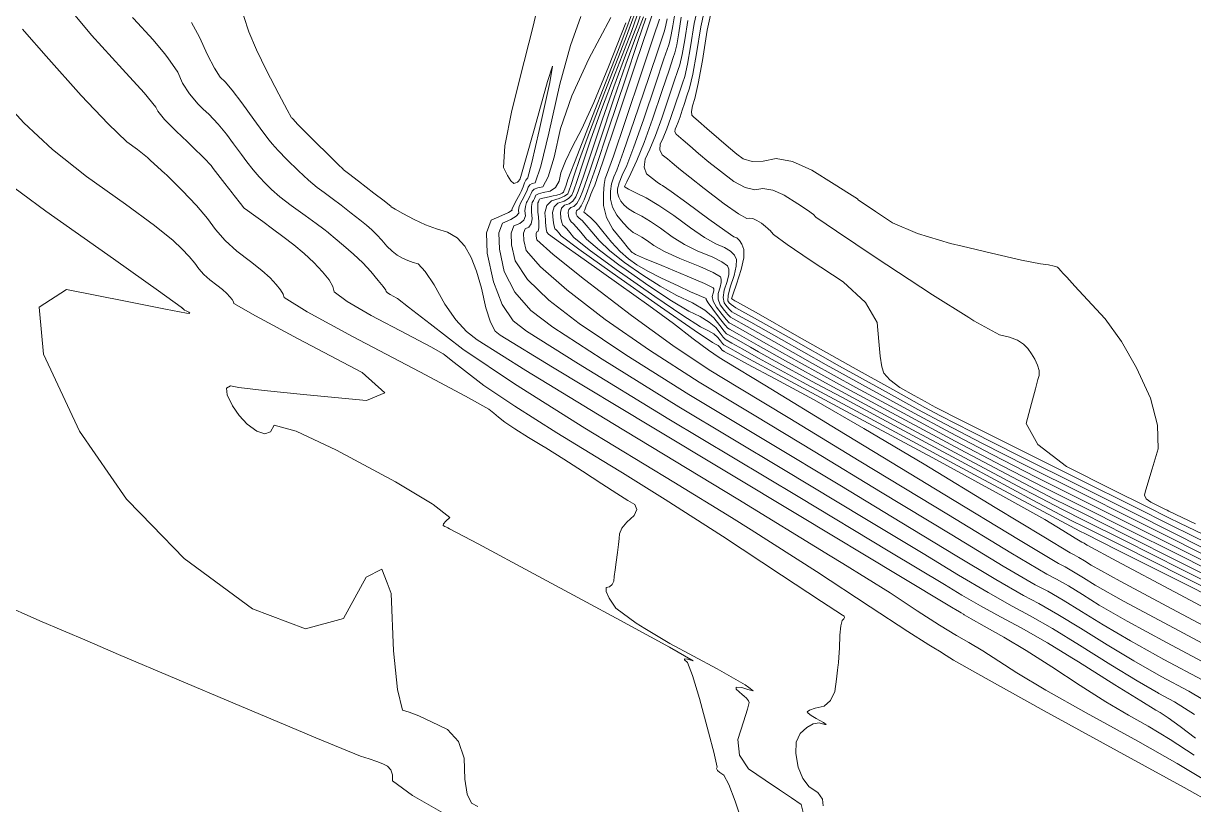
# Model space of a CAD drawing. Header units: inches. Extents: x 1337389 to 1347141, y 407035 to 414577.
# Drawn here: x 1343544 to 1344108, y 409319 to 409695 of the extents above; entities that cross this region are included whole.
import ezdxf

# ---------------------------------------------------------------- set-up
doc = ezdxf.new("R2010")
doc.units = ezdxf.units.IN
doc.header["$MEASUREMENT"] = 0
doc.layers.add('Topo', color=7, linetype='Continuous', lineweight=15, true_color=0x459900)

msp = doc.modelspace()

# ---------------------------------------------------------------- linework, layer by layer
at = {"layer": 'Topo'}
for p, q in [((1343903.7499, 409595.8471, 860), (1343903.107, 409596.4361, 860)), ((1343606.3219, 409453.478, 745), (1343600.7611, 409459.201, 745))]:
    msp.add_line(p, q, dxfattribs=at)
for points, elevation in [([(1343673.601, 409649.8339), (1343671.4781, 409653.6931), (1343667.4381, 409661.2829), (1343661.4809, 409672.6031), (1343656.6851, 409682.605), (1343653.0519, 409691.289), (1343650.581, 409698.6549), (1343649.563, 409705.23), (1343649.9971, 409711.014), (1343651.885, 409716.0061), (1343651.9098, 409716.4541)], 775), ([(1343843.8699, 409710.0689), (1343837.4131, 409691.405), (1343829.5229, 409671.196), (1343822.991, 409653.8921), (1343817.8171, 409639.4938), (1343814.0019, 409628.0019), (1343811.1949, 409619.6719), (1343809.394, 409614.5059), (1343808.6, 409612.503), (1343807.0909, 409610.8799), (1343804.8671, 409609.636), (1343801.929, 409608.7722), (1343800.084, 409606.9539), (1343799.3311, 409604.182), (1343799.671, 409600.4579), (1343799.99, 409598.224)], 810), ([(1343809.4029, 409592.3849), (1343807.6989, 409594.523), (1343806.2121, 409596.2761), (1343805.0969, 409597.453), (1343804.353, 409598.0531), (1343803.7719, 409599.386), (1343803.3541, 409601.4508), (1343803.0988, 409604.249), (1343803.6639, 409606.33), (1343805.0502, 409607.696), (1343807.257, 409608.345), (1343809.0959, 409609.704), (1343810.566, 409611.7731), (1343811.6669, 409614.552), (1343814.166, 409621.7199), (1343818.0622, 409633.277), (1343823.3548, 409649.2221), (1343828.8211, 409664.8149), (1343834.4598, 409680.055), (1343840.2728, 409694.9421), (1343845.6671, 409711.459)], 815), ([(1343783.68, 409613.3979), (1343784.161, 409614.3441), (1343785.1451, 409616.539), (1343785.836, 409618.4229), (1343786.431, 409619.704), (1343786.931, 409620.3822), (1343787.3359, 409620.458), (1343789.314, 409628.2311), (1343792.8682, 409643.7001), (1343797.9951, 409666.8661), (1343799.3239, 409674.753), (1343796.8532, 409667.36), (1343790.5841, 409644.6859), (1343786.3429, 409629.402), (1343784.129, 409621.507), (1343783.9429, 409621.0001), (1343783.6889, 409620.455), (1343783.3659, 409619.8701), (1343782.9761, 409619.2449), (1343782.387, 409618.7629), (1343781.5992, 409618.4209), (1343780.6138, 409618.2221), (1343779.2891, 409619.4001), (1343777.6261, 409621.956), (1343775.6229, 409625.89), (1343776.307, 409636.356), (1343779.6769, 409653.3531), (1343785.7339, 409676.8832), (1343790.1491, 409694.6889), (1343792.9222, 409706.7729)], 780), ([(1343792.352, 409603.5939), (1343792.3108, 409604.1058), (1343792.171, 409607.1511), (1343792.238, 409608.92), (1343792.512, 409609.413), (1343792.7349, 409609.851), (1343792.907, 409610.2351), (1343793.028, 409610.565), (1343793.8572, 409610.925), (1343795.3921, 409611.315), (1343797.6351, 409611.736), (1343799.6429, 409612.167), (1343801.415, 409612.6089), (1343802.952, 409613.061), (1343804.0361, 409613.5131), (1343804.6679, 409613.9639), (1343804.8461, 409614.4149), (1343805.2521, 409615.577), (1343805.8839, 409617.4519), (1343806.742, 409620.038), (1343811.33, 409632.046), (1343819.6469, 409653.4771), (1343831.694, 409684.3298), (1343840.276, 409707.2901)], 800), ([(1343842.0731, 409708.679), (1343834.5541, 409687.8671), (1343824.5849, 409662.336), (1343817.1599, 409642.969), (1343812.28, 409629.766), (1343809.9431, 409622.727), (1343808.223, 409617.6249), (1343807.1198, 409614.46), (1343806.634, 409613.2341), (1343805.0859, 409612.056), (1343802.4781, 409610.927), (1343798.808, 409609.848), (1343796.5031, 409607.5771), (1343795.563, 409604.1161), (1343795.868, 409600.7799)], 805), ([(1343903.107, 409596.4361), (1343902.002, 409597.4508), (1343899.9229, 409599.0419), (1343897.7359, 409600.414), (1343895.849, 409601.2431), (1343894.263, 409601.5289), (1343892.978, 409601.272), (1343888.9119, 409603.552), (1343882.067, 409608.3659), (1343872.441, 409615.716), (1343865.4019, 409621.1591), (1343860.9491, 409624.6949), (1343859.0841, 409626.3241), (1343857.0051, 409628.0869), (1343854.7131, 409629.9828), (1343852.2078, 409632.013), (1343851.027, 409634.3981), (1343851.1721, 409637.138), (1343852.641, 409640.2319), (1343854.365, 409644.5119), (1343856.346, 409649.9759), (1343858.5819, 409656.625), (1343860.4339, 409662.139), (1343861.9021, 409666.5161), (1343862.986, 409669.758), (1343864.298, 409675.6221), (1343865.8361, 409684.1069), (1343867.603, 409695.2129), (1343870.4041, 409707.9452)], 860), ([(1343910.311, 409612.8219), (1343905.388, 409614.9853), (1343900.674, 409615.8361), (1343896.854, 409615.074), (1343892.182, 409616.1891), (1343886.658, 409619.18), (1343880.2839, 409624.047), (1343874.6172, 409628.529), (1343869.6579, 409632.6261), (1343865.4071, 409636.3381), (1343862.1828, 409639.129), (1343859.9849, 409641.0001), (1343858.813, 409641.949), (1343858.2609, 409643.065), (1343858.328, 409644.3471), (1343859.0149, 409645.794), (1343859.8221, 409647.7962), (1343860.749, 409650.3519), (1343861.7951, 409653.4629), (1343862.9121, 409656.791), (1343864.1, 409660.338), (1343865.358, 409664.1031), (1343866.881, 409670.912), (1343868.6679, 409680.7641), (1343870.719, 409693.6612), (1343873.972, 409708.4462)], 865), ([(1343948.202, 409609.207), (1343946.5338, 409610.3579), (1343946.2112, 409610.7098), (1343942.39, 409613.206), (1343935.071, 409617.8459), (1343924.2559, 409624.6281), (1343914.9271, 409628.728), (1343907.0851, 409630.1438), (1343900.7291, 409628.8759), (1343895.4507, 409628.8261), (1343891.25, 409629.9931), (1343888.127, 409632.3781), (1343884.1651, 409635.6091), (1343879.3659, 409639.686), (1343873.7279, 409644.608), (1343869.6881, 409648.157), (1343867.245, 409650.3321), (1343866.399, 409651.133), (1343866.2359, 409652.8679), (1343866.7572, 409655.535), (1343867.96, 409659.1349), (1343869.5412, 409666.4301), (1343871.5, 409677.4222), (1343873.8361, 409692.1089), (1343877.54, 409708.9472)], 870), ([(1343565.8391, 409703.334), (1343566.0721, 409702.989), (1343577.141, 409689.5981), (1343592.1952, 409673.3219), (1343602.5379, 409661.789), (1343608.1689, 409654.9989), (1343609.091, 409652.952), (1343612.343, 409649.0799), (1343617.927, 409643.3819), (1343623.3731, 409638.2053)], 760), ([(1343597.0261, 409698.1009), (1343597.416, 409697.6009), (1343606.8712, 409687.378), (1343612.3509, 409680.7521)], 765), ([(1343785.4038, 409611.45), (1343786.305, 409613.221), (1343787.0851, 409614.9632), (1343787.634, 409616.4579), (1343788.4638, 409617.542), (1343789.5739, 409618.214), (1343790.965, 409618.4749), (1343793.636, 409626.522), (1343797.5839, 409642.3541), (1343802.812, 409665.971), (1343807.9129, 409684.741), (1343812.8902, 409698.6632)], 785), ([(1343827.3421, 409698.108), (1343816.7581, 409678.306), (1343808.679, 409660.486), (1343803.1069, 409644.6493), (1343800.0399, 409630.7939), (1343797.2029, 409621.408), (1343794.5951, 409616.493), (1343792.2171, 409616.0459), (1343790.496, 409615.3801), (1343789.4321, 409614.4942), (1343789.026, 409613.387), (1343788.4481, 409612.0979), (1343787.699, 409610.625), (1343787.095, 409609.5379)], 790), ([(1343843.1329, 409698.4801), (1343839.398, 409688.9141), (1343834.6509, 409675.738), (1343828.8919, 409658.9501), (1343822.121, 409638.5519), (1343817.1369, 409623.7669), (1343813.9409, 409614.5979), (1343812.532, 409611.0429), (1343811.0998, 409608.5281), (1343809.6473, 409607.054), (1343808.171, 409606.6202), (1343807.244, 409605.707), (1343806.866, 409604.3151), (1343807.0369, 409602.4449), (1343807.5021, 409600.914), (1343808.2619, 409599.7229), (1343809.3161, 409598.873), (1343810.8969, 409597.2049), (1343813.004, 409594.7189), (1343815.638, 409591.417), (1343821.959, 409586.006), (1343831.966, 409578.488), (1343833.153, 409577.6539)], 820), ([(1343848.7181, 409703.586), (1343845.569, 409694.222), (1343839.306, 409675.5989), (1343829.9291, 409647.7181), (1343823.6742, 409629.124), (1343820.5418, 409619.8171), (1343820.533, 409619.7969)], 830), ([(1344123.038, 409431.2427), (1344099.825, 409442.912), (1344076.959, 409454.386), (1344054.4389, 409465.6649), (1344032.267, 409476.7468), (1344011.106, 409487.566), (1343990.958, 409498.1229), (1343971.8221, 409508.417), (1343951.881, 409519.3262), (1343931.136, 409530.85), (1343909.587, 409542.9879), (1343894.8459, 409551.2921), (1343886.913, 409555.7601), (1343885.7879, 409556.3939), (1343884.5859, 409557.4188), (1343883.3101, 409558.835), (1343881.9572, 409560.6409), (1343881.5362, 409563.2749), (1343882.045, 409566.736), (1343883.484, 409571.0251), (1343884.2292, 409574.4051), (1343884.2769, 409576.874), (1343883.6301, 409578.433), (1343880.9271, 409580.4042), (1343876.1679, 409582.7859), (1343869.3529, 409585.5799), (1343862.949, 409588.8141), (1343856.9549, 409592.4891), (1343851.3721, 409596.605), (1343846.4891, 409599.922), (1343842.305, 409602.4401), (1343838.8212, 409604.1589), (1343835.9809, 409605.9429), (1343833.7851, 409607.7931), (1343832.2319, 409609.709), (1343831.198, 409611.6489), (1343830.6829, 409613.614), (1343830.6859, 409615.6032), (1343831.426, 409618.4831), (1343832.903, 409622.2549), (1343835.1171, 409626.9181), (1343838.5281, 409635.7821), (1343843.1371, 409648.8469), (1343848.9438, 409666.1119), (1343853.0019, 409678.18), (1343855.31, 409685.051), (1343855.87, 409686.7251), (1343856.547, 409689.753), (1343857.342, 409694.1339), (1343858.2542, 409699.868)], 845), ([(1344117.687, 409437.0479), (1344098.9471, 409446.4691), (1344077.7569, 409457.096), (1344054.1178, 409468.9299), (1344028.029, 409481.9702), (1344006.195, 409493.0522), (1343988.6149, 409502.178), (1343975.2901, 409509.3459), (1343958.2971, 409518.6921), (1343937.6373, 409530.2172), (1343913.3099, 409543.9209), (1343896.6678, 409553.295), (1343887.712, 409558.3399), (1343886.441, 409559.055), (1343885.3609, 409559.844), (1343884.47, 409560.707), (1343883.7692, 409561.6439), (1343883.934, 409564.1539), (1343884.9659, 409568.238), (1343886.8649, 409573.894), (1343887.8469, 409578.3511), (1343887.9109, 409581.6082), (1343887.057, 409583.665), (1343885.1279, 409585.594), (1343882.1229, 409587.3949), (1343878.041, 409589.0679), (1343872.609, 409592.1819), (1343865.824, 409596.7379), (1343857.6891, 409602.7361), (1343850.573, 409607.569), (1343844.4758, 409611.2381), (1343839.399, 409613.743), (1343835.987, 409615.447), (1343834.2401, 409616.3491), (1343834.1581, 409616.45), (1343834.1041, 409616.5511), (1343834.0769, 409616.6549), (1343834.0769, 409616.759), (1343835.0599, 409618.8991), (1343837.026, 409623.074), (1343839.9749, 409629.2861), (1343843.4801, 409638.002), (1343847.54, 409649.2231), (1343852.157, 409662.9501), (1343855.4791, 409672.833), (1343857.5081, 409678.873), (1343858.2421, 409681.07), (1343859.1308, 409685.0421), (1343860.173, 409690.791), (1343861.37, 409698.3159)], 850), ([(1343543.9889, 409692.534), (1343544.99, 409691.383)], 755), ([(1343939.1669, 409435.0771), (1343933.1331, 409438.8269), (1343888.591, 409466.0059), (1343828.3159, 409502.4612), (1343786.43, 409528.08), (1343762.9319, 409542.862), (1343757.823, 409546.8069), (1343752.6841, 409552.5421), (1343747.5141, 409560.0649), (1343742.3139, 409569.3779), (1343738.0129, 409575.8259), (1343734.6108, 409579.4081), (1343732.1081, 409580.1241), (1343729.586, 409581.0668), (1343727.0439, 409582.236), (1343724.484, 409583.63), (1343721.98, 409585.5221), (1343719.532, 409587.9101), (1343717.1421, 409590.795), (1343714.71, 409593.446), (1343712.236, 409595.8629), (1343709.7212, 409598.0451), (1343706.433, 409600.7409), (1343702.3739, 409603.9509), (1343697.542, 409607.674), (1343693.1899, 409610.978), (1343689.3172, 409613.8621), (1343685.923, 409616.327), (1343681.7941, 409619.804), (1343676.9302, 409624.294), (1343671.3321, 409629.7949), (1343667.1009, 409634.1009), (1343664.2368, 409637.21), (1343662.741, 409639.1241), (1343659.8089, 409643.066), (1343655.4409, 409649.0339), (1343649.6361, 409657.0301), (1343645.0051, 409663.085), (1343641.5471, 409667.1971), (1343639.2639, 409669.368), (1343636.4549, 409673.6732), (1343633.121, 409680.114), (1343629.262, 409688.69), (1343625.4039, 409695.7968)], 770), ([(1343789.207, 409607.1499), (1343789.509, 409608.9441), (1343790.106, 409610.0189), (1343790.592, 409610.9749), (1343790.967, 409611.8109), (1343791.2299, 409612.5291), (1343792.5278, 409613.2177), (1343794.859, 409613.8789), (1343798.2249, 409614.51), (1343800.7711, 409616.2951), (1343802.4961, 409619.234), (1343803.402, 409623.3261), (1343805.5261, 409628.8979), (1343808.8671, 409635.9479), (1343813.4259, 409644.477), (1343819.2399, 409657.2699), (1343826.3091, 409674.3259), (1343834.6341, 409695.6469)], 795), ([(1343844.3359, 409697.774), (1343840.4811, 409686.661), (1343834.43, 409668.6781), (1343826.1801, 409643.8271), (1343820.109, 409625.815), (1343816.214, 409614.6441), (1343814.4969, 409610.3132), (1343813.1047, 409607.352), (1343812.0361, 409605.763), (1343811.292, 409605.5442), (1343810.825, 409605.0831), (1343810.634, 409604.3811), (1343810.72, 409603.438), (1343811.2319, 409602.4418), (1343812.171, 409601.393), (1343813.536, 409600.2919), (1343815.582, 409598.1328), (1343818.3092, 409594.916), (1343821.719, 409590.6411), (1343826.9341, 409585.7231), (1343833.9539, 409580.1619), (1343842.7799, 409573.958), (1343851.1911, 409568.6399), (1343859.187, 409564.207), (1343866.7679, 409560.6611), (1343872.7419, 409557.0679), (1343877.108, 409553.4289), (1343879.8669, 409549.743), (1343881.5161, 409547.656)], 825), ([(1344133.7401, 409419.632), (1344101.581, 409435.7989), (1344075.362, 409448.967), (1344055.0821, 409459.1341), (1344040.7419, 409466.301), (1344020.929, 409476.5951), (1343995.6438, 409490.0149), (1343964.886, 409506.5599), (1343939.05, 409520.5941), (1343918.1361, 409532.1141), (1343902.143, 409541.123), (1343891.2031, 409547.286), (1343885.3151, 409550.6018), (1343884.4801, 409551.0729), (1343883.038, 409552.5679), (1343880.99, 409555.089), (1343878.335, 409558.6349), (1343876.7393, 409561.5171), (1343876.201, 409563.734), (1343876.7229, 409565.2873), (1343876.9919, 409566.5109), (1343877.0099, 409567.4049), (1343876.775, 409567.97), (1343872.5251, 409570.0251), (1343864.259, 409573.57), (1343851.976, 409578.6049), (1343843.629, 409582.0789), (1343839.2168, 409583.992), (1343838.7388, 409584.3429), (1343838.322, 409584.6271), (1343837.964, 409584.8419), (1343837.6661, 409584.9891), (1343835.9688, 409586.936), (1343832.8739, 409590.682), (1343828.38, 409596.228), (1343825.3868, 409601.8442), (1343823.895, 409607.5319), (1343823.9029, 409613.2899), (1343824.1569, 409617.651), (1343824.6561, 409620.6162), (1343825.4, 409622.1843), (1343828.6259, 409631.343), (1343834.3319, 409648.0941), (1343842.519, 409672.4368), (1343848.0461, 409688.875), (1343850.9162, 409697.4079)], 835), ([(1344128.3891, 409425.4371), (1344100.703, 409439.356), (1344076.1599, 409451.676), (1344054.761, 409462.3989), (1344036.5043, 409471.524), (1344016.0179, 409482.081), (1343993.3009, 409494.0689), (1343968.354, 409507.489), (1343945.4662, 409519.9599), (1343924.6359, 409531.4821), (1343905.8649, 409542.056), (1343893.024, 409549.2892), (1343886.114, 409553.181), (1343885.1341, 409553.7331), (1343883.8121, 409554.994), (1343882.1499, 409556.9619), (1343880.146, 409559.6379), (1343879.137, 409562.3961), (1343879.123, 409565.2351), (1343880.1039, 409568.1561), (1343880.61, 409570.4581), (1343880.643, 409572.1398), (1343880.203, 409573.2021), (1343876.7261, 409575.214), (1343870.2131, 409578.178), (1343860.6651, 409582.0922), (1343853.2889, 409585.447), (1343848.0859, 409588.24), (1343845.0561, 409590.4738), (1343842.405, 409592.2741), (1343840.135, 409593.641), (1343838.244, 409594.574), (1343835.9749, 409596.4399), (1343833.329, 409599.2381), (1343830.3061, 409602.9679), (1343828.2931, 409606.747), (1343827.2891, 409610.5731), (1343827.2939, 409614.446), (1343827.7911, 409618.0672), (1343828.7789, 409621.436), (1343830.259, 409624.5511), (1343833.577, 409633.5631), (1343838.734, 409648.4709), (1343845.731, 409669.274), (1343850.524, 409683.5271), (1343853.1131, 409691.2301), (1343853.4982, 409692.3811), (1343853.963, 409694.4629), (1343854.5101, 409697.4761)], 840), ([(1344112.3359, 409442.853), (1344098.0689, 409450.025), (1344078.556, 409459.806), (1344053.797, 409472.195), (1344023.7919, 409487.192), (1344001.2831, 409498.5379), (1343986.272, 409506.232), (1343978.7572, 409510.2739), (1343964.713, 409518.0589), (1343944.1369, 409529.585), (1343917.0319, 409544.8529), (1343898.4901, 409555.2979), (1343888.5109, 409560.919), (1343887.0951, 409561.7161), (1343886.135, 409562.2701), (1343885.6299, 409562.5801), (1343885.58, 409562.6469), (1343886.3328, 409565.0331), (1343887.8879, 409569.7389), (1343890.2458, 409576.763), (1343891.465, 409582.2981), (1343891.5451, 409586.342), (1343890.4849, 409588.8969), (1343889.3288, 409590.7829), (1343888.077, 409592.0029), (1343886.73, 409592.556), (1343882.2679, 409595.5501), (1343874.694, 409600.987), (1343864.0052, 409608.867), (1343856.5571, 409614.279), (1343852.349, 409617.223), (1343851.381, 409617.7011), (1343849.7751, 409618.798), (1343847.5299, 409620.5149), (1343844.6469, 409622.8509), (1343843.4749, 409625.9901), (1343844.0151, 409629.9291), (1343846.2662, 409634.6699), (1343848.9091, 409641.2269), (1343851.9429, 409649.5998), (1343855.369, 409659.787), (1343857.9571, 409667.4861), (1343859.705, 409672.6947), (1343860.6139, 409675.414), (1343861.7139, 409680.332), (1343863.0047, 409687.449), (1343864.4861, 409696.764)], 855), ([(1343544.99, 409691.383), (1343555.3339, 409679.49), (1343572.2398, 409660.6561), (1343585.217, 409646.896), (1343594.2651, 409638.2079), (1343599.384, 409634.594), (1343604.1191, 409630.668)], 755), ([(1343612.3509, 409680.7521), (1343613.9709, 409678.7931), (1343618.716, 409671.844), (1343621.1059, 409666.533), (1343624.3992, 409661.3769), (1343628.5949, 409656.375), (1343631.058, 409654.0341)], 765), ([(1343596.072, 409575.9241), (1343587.731, 409581.819), (1343555.1669, 409604.811), (1343531.5541, 409622.26), (1343516.8911, 409634.166), (1343511.1779, 409640.53), (1343506.6669, 409649.4031), (1343503.358, 409660.786), (1343501.46, 409673.2919)], 745), ([(1343741.2711, 409463.8901), (1343723.586, 409474.393), (1343695.274, 409489.715), (1343675.806, 409498.853), (1343665.183, 409501.8071), (1343663.405, 409498.5771), (1343660.6541, 409497.58), (1343656.931, 409498.8158), (1343652.236, 409502.2859), (1343648.281, 409506.3561), (1343645.0662, 409511.0261), (1343642.592, 409516.296), (1343642.2898, 409519.5402), (1343644.161, 409520.7569), (1343648.2051, 409519.9469), (1343660.4658, 409518.498), (1343680.9433, 409516.4101), (1343709.6361, 409513.6831), (1343718.5112, 409517.2541), (1343707.5672, 409527.1231), (1343676.8041, 409543.2879), (1343656.2199, 409554.35), (1343645.8151, 409560.3072), (1343645.589, 409561.1591), (1343644.947, 409562.2491), (1343643.888, 409563.576), (1343642.413, 409565.1409), (1343640.312, 409567.0251), (1343637.5839, 409569.228), (1343634.231, 409571.7501), (1343631.341, 409574.3499), (1343628.9159, 409577.0259), (1343626.954, 409579.7788), (1343624.2471, 409582.989), (1343620.7948, 409586.6569), (1343616.597, 409590.7801), (1343607.517, 409597.9641), (1343593.557, 409608.2071), (1343574.7158, 409621.51), (1343558.385, 409634.5781), (1343544.5651, 409647.4111), (1343533.256, 409660.0099)], 750), ([(1343631.058, 409654.0341), (1343633.695, 409651.528), (1343638.238, 409646.7208), (1343642.2241, 409641.9571), (1343645.6529, 409637.233), (1343648.9391, 409632.8039), (1343649.4379, 409632.1484)], 765), ([(1343994.534, 409412.2978), (1343994.3051, 409412.4369), (1343991.624, 409414.0578), (1343966.238, 409429.3129), (1343918.147, 409458.2019), (1343847.3511, 409500.7241), (1343799.346, 409529.692), (1343774.1299, 409545.105), (1343771.7061, 409546.9631), (1343769.397, 409551.3619), (1343767.205, 409558.299), (1343765.129, 409567.777), (1343762.7531, 409575.8709), (1343760.0771, 409582.5819), (1343757.1021, 409587.9111), (1343753.341, 409591.9719), (1343748.7951, 409594.7661), (1343743.4639, 409596.2919), (1343738.0931, 409598.3001), (1343732.6799, 409600.7888), (1343727.2261, 409603.7591), (1343723.5269, 409605.815), (1343721.5822, 409606.958), (1343721.3929, 409607.1871), (1343721.1999, 409607.3969), (1343721.003, 409607.5892), (1343720.8041, 409607.7622), (1343718.223, 409609.764), (1343713.2611, 409613.594), (1343705.918, 409619.2522), (1343700.995, 409623.0439), (1343698.493, 409624.9699), (1343698.4101, 409625.03), (1343696.0949, 409627.291), (1343691.547, 409631.753), (1343684.766, 409638.416), (1343679.8039, 409643.3571), (1343676.6609, 409646.577), (1343675.3349, 409648.0769), (1343674.3831, 409649.1189), (1343673.8051, 409649.7051), (1343673.601, 409649.8339)], 775), ([(1343623.3731, 409638.2053), (1343625.842, 409635.8581), (1343631.47, 409630.3578), (1343634.8108, 409626.8829), (1343635.865, 409625.4309), (1343638.0692, 409622.5419), (1343641.4231, 409618.2161), (1343644.9359, 409613.721)], 760), ([(1343604.1191, 409630.668), (1343605.5389, 409629.4911), (1343612.7309, 409622.8981), (1343613.192, 409622.445)], 755), ([(1343649.4379, 409632.1484), (1343652.0819, 409628.6702), (1343655.082, 409624.8318), (1343658.0429, 409621.328), (1343660.965, 409618.16), (1343663.8479, 409615.3269), (1343668.0051, 409611.8151), (1343673.4359, 409607.6242), (1343680.1411, 409602.7539), (1343685.3839, 409598.9109), (1343689.1661, 409596.0959), (1343691.2471, 409594.4931)], 765), ([(1343613.192, 409622.445), (1343620.96, 409614.8149), (1343627.7271, 409607.627), (1343633.033, 409601.3351), (1343636.8771, 409595.9379), (1343641.631, 409590.6919), (1343647.2949, 409585.5971), (1343653.868, 409580.654), (1343659.2141, 409576.335), (1343663.333, 409572.6419), (1343666.2239, 409569.5751), (1343668.3001, 409566.9741), (1343669.559, 409564.8381), (1343670.0019, 409563.1669), (1343681.1241, 409556.364), (1343702.9261, 409544.4268), (1343735.4079, 409527.3581), (1343757.3319, 409515.7212), (1343768.6982, 409509.516), (1343769.506, 409508.742), (1343771.063, 409507.4411), (1343773.3681, 409505.6109), (1343776.4211, 409503.253), (1343781.238, 409499.9989), (1343787.8191, 409495.8481), (1343794.2049, 409491.9861)], 755), ([(1343820.533, 409619.7969), (1343820.5261, 409619.756), (1343820.523, 409619.696), (1343820.523, 409619.615), (1343820.234, 409618.8651), (1343819.6572, 409617.4471), (1343818.7909, 409615.3582), (1343817.827, 409612.989), (1343816.7629, 409610.3389), (1343815.6008, 409607.407), (1343814.8219, 409605.4509), (1343814.4147, 409604.4667), (1343814.4025, 409604.4399), (1343814.9629, 409603.9699), (1343816.0799, 409603.064), (1343817.7548, 409601.7121), (1343820.266, 409599.0619), (1343823.6149, 409595.113), (1343827.799, 409589.8659), (1343831.908, 409585.4399), (1343835.9419, 409581.8359), (1343839.9, 409579.054), (1343845.2029, 409575.953), (1343851.852, 409572.5321), (1343859.8459, 409568.792), (1343865.785, 409566.0488), (1343869.6671, 409564.3031), (1343871.4938, 409563.554), (1343872.7209, 409563.033), (1343873.3481, 409562.7381), (1343873.376, 409562.6712), (1343873.3739, 409562.564), (1343873.342, 409562.4181), (1343873.2799, 409562.233), (1343874.3401, 409560.6381), (1343876.523, 409557.6319), (1343879.8288, 409553.2159), (1343882.2641, 409550.1429), (1343883.826, 409548.412), (1343884.5161, 409548.0229), (1343889.3812, 409545.2829), (1343898.4199, 409540.1909), (1343911.635, 409532.7468), (1343932.6341, 409521.2268), (1343961.4179, 409505.6319), (1343997.9871, 409485.9601), (1344025.8408, 409471.109), (1344030.9099, 409468.4521)], 830), ([(1343644.9359, 409613.721), (1343645.9267, 409612.453), (1343648.9861, 409608.5549), (1343650.599, 409606.525), (1343650.7661, 409606.3599), (1343652.334, 409605.1921), (1343655.304, 409603.0209), (1343659.6758, 409599.8461), (1343664.356, 409596.4009), (1343669.346, 409592.6849), (1343674.645, 409588.699), (1343679.614, 409584.5191), (1343684.2529, 409580.1441), (1343688.5609, 409575.5749), (1343691.6522, 409571.699), (1343693.5282, 409568.5159), (1343694.1881, 409566.0279), (1343700.3358, 409561.369), (1343711.9721, 409554.5399), (1343729.0959, 409545.542), (1343740.654, 409539.407), (1343746.646, 409536.135), (1343747.0721, 409535.728), (1343750.485, 409533.039), (1343756.8861, 409528.069), (1343766.275, 409520.8191), (1343781.085, 409510.8131), (1343801.3179, 409498.0531), (1343826.9719, 409482.5371), (1343833.077, 409478.725)], 760), ([(1344049.5161, 409389.6769), (1344037.7459, 409396.8371), (1344025.18, 409404.0628), (1344015.0899, 409409.3649), (1344005.5601, 409414.6037), (1343996.5899, 409419.781), (1343988.18, 409424.896), (1343961.8471, 409440.754), (1343917.5931, 409467.3561), (1343855.416, 409504.701), (1343811.812, 409531.2481), (1343786.7819, 409546.9952), (1343780.3252, 409551.944), (1343775.011, 409559.8519), (1343770.839, 409570.7181), (1343767.8111, 409584.5429), (1343767.4669, 409594.4789), (1343769.8089, 409600.5239), (1343774.836, 409602.6789), (1343778.175, 409604.268), (1343779.826, 409605.2892), (1343779.7901, 409605.744), (1343780.288, 409606.9869), (1343781.3199, 409609.018), (1343782.8869, 409611.837), (1343783.68, 409613.3979)], 780), ([(1343787.095, 409609.5379), (1343786.7789, 409608.9693), (1343786.229, 409607.0692), (1343786.05, 409604.9251), (1343786.2422, 409602.5371), (1343785.422, 409600.539), (1343783.5899, 409598.9311), (1343780.7469, 409597.7121), (1343779.4229, 409594.2928), (1343779.6171, 409588.674), (1343781.3297, 409580.855), (1343787.3119, 409571.932), (1343797.5629, 409561.906), (1343812.084, 409550.776), (1343834.585, 409535.6561), (1343865.0661, 409516.546), (1343903.5258, 409493.4451), (1343937.721, 409472.8429), (1343967.648, 409454.7391), (1343993.3088, 409439.1331), (1344012.8631, 409427.4441), (1344026.3098, 409419.6698), (1344033.65, 409415.814), (1344042.7909, 409410.557), (1344053.7331, 409403.9), (1344066.4751, 409395.844), (1344079.4051, 409388.11), (1344092.523, 409380.7011), (1344105.8292, 409373.614), (1344118.5348, 409366.018)], 790), ([(1343783.2583, 409607.0282), (1343784.0499, 409608.9929), (1343785.293, 409611.2308), (1343785.4038, 409611.45)], 785), ([(1343999.8248, 409553.6081), (1343982.345, 409564.5291), (1343954.8119, 409582.662), (1343936.092, 409595.1469), (1343926.186, 409601.9849), (1343925.0922, 409603.1761), (1343922.1959, 409605.329), (1343917.497, 409608.444), (1343910.9959, 409612.5212), (1343910.311, 409612.8219)], 865), ([(1343996.6189, 409587.922), (1343991.0761, 409589.232), (1343975.1791, 409594.1369), (1343963.1559, 409599.2721), (1343955.007, 409604.6389), (1343949.4669, 409608.3339), (1343948.202, 409609.207)], 870), ([(1344091.3971, 409372.4661), (1344091.231, 409372.5538), (1344081.0461, 409378.4811), (1344068.3891, 409386.2281), (1344053.26, 409395.7931), (1344040.269, 409403.697), (1344029.415, 409409.9381), (1344020.6999, 409414.5179), (1344009.2108, 409421.0239), (1343994.9491, 409429.4571), (1343977.9142, 409439.8172), (1343949.7841, 409456.7981), (1343910.56, 409480.4001), (1343860.2409, 409510.6238), (1343823.1979, 409533.4521), (1343799.4332, 409548.8859), (1343788.944, 409556.9251), (1343781.1609, 409565.892), (1343776.0851, 409575.7859), (1343773.7139, 409586.609), (1343773.4451, 409594.386), (1343775.2781, 409599.1182), (1343779.213, 409600.805), (1343781.7978, 409602.403), (1343783.0342, 409603.9131), (1343782.9199, 409605.3349), (1343783.2583, 409607.0282)], 785), ([(1344112.7141, 409378.7821), (1344093.8151, 409388.847), (1344077.764, 409397.7399), (1344064.5608, 409405.4602), (1344054.206, 409412.0069), (1344045.3143, 409417.4169), (1344037.885, 409421.6889), (1344031.9199, 409424.823), (1344016.514, 409433.863), (1343991.6679, 409448.8092), (1343957.3819, 409469.66), (1343925.6571, 409488.8869), (1343896.4931, 409506.4901), (1343869.8911, 409522.468), (1343845.9709, 409537.861), (1343824.735, 409552.667), (1343806.183, 409566.8871), (1343793.462, 409577.9721), (1343786.5751, 409585.9229), (1343785.5199, 409590.7392), (1343785.4, 409594.2), (1343786.216, 409596.3061), (1343787.967, 409597.057), (1343789.045, 409598.6751), (1343789.4489, 409601.162), (1343789.1799, 409604.5162), (1343789.1999, 409607.1101), (1343789.207, 409607.1499)], 795), ([(1344119.5991, 409383.95), (1344095.1071, 409396.994), (1344076.123, 409407.3691), (1344062.6471, 409415.076), (1344054.679, 409420.114), (1344047.8369, 409424.2769), (1344042.12, 409427.5638), (1344037.5301, 409429.9759), (1344020.1659, 409440.283), (1343990.028, 409458.485), (1343947.1161, 409484.5821), (1343913.5941, 409504.932), (1343889.46, 409519.5351), (1343874.7159, 409528.3911), (1343857.3581, 409540.0649), (1343837.386, 409554.5571), (1343814.8019, 409571.867), (1343799.6129, 409584.012), (1343791.8201, 409590.9908), (1343791.4229, 409592.8038), (1343791.3778, 409594.1071), (1343791.6852, 409594.9002), (1343792.344, 409595.1831), (1343792.6679, 409596.8109), (1343792.657, 409599.7858), (1343792.352, 409603.5939)], 800), ([(1343795.868, 409600.7799), (1343795.988, 409599.4641), (1343796.3122, 409596.3299), (1343796.5361, 409594.7129), (1343796.659, 409594.6129), (1343796.8431, 409594.4192), (1343797.089, 409594.129), (1343797.3959, 409593.7439), (1343803.2, 409589.551), (1343814.4991, 409581.552), (1343831.2949, 409569.746), (1343845.6661, 409559.442), (1343857.612, 409550.6421), (1343867.1329, 409543.3451), (1343874.4428, 409537.902), (1343879.5409, 409534.3131), (1343882.427, 409532.5801), (1343901.5302, 409520.977), (1343936.8499, 409499.504), (1343988.3871, 409468.1611), (1344023.817, 409446.7031), (1344043.1402, 409435.1289), (1344046.355, 409433.4389), (1344050.3591, 409431.1368), (1344055.1519, 409428.2211), (1344060.7329, 409424.6922), (1344074.483, 409416.998), (1344096.3991, 409405.1401), (1344126.484, 409389.1181)], 805), ([(1343799.99, 409598.224), (1343800.042, 409597.8579), (1343800.444, 409596.3829), (1343800.8783, 409596.033), (1343801.5281, 409595.3482), (1343802.3942, 409594.3259), (1343803.477, 409592.9681), (1343812.0089, 409586.573), (1343827.9899, 409575.1401), (1343851.421, 409558.6702), (1343867.551, 409547.4521), (1343876.3788, 409541.485), (1343877.906, 409540.771), (1343879.1091, 409540.048), (1343879.9889, 409539.3152), (1343880.5439, 409538.5719), (1343880.951, 409538.0572), (1343881.2101, 409537.7679), (1343881.3199, 409537.7059), (1343882.0931, 409537.27), (1343883.531, 409536.461), (1343885.633, 409535.2768), (1343893.299, 409531.118), (1343906.5269, 409523.9841), (1343925.3189, 409513.8751), (1343949.2701, 409500.1891), (1343978.377, 409482.9268), (1344012.6431, 409462.0882), (1344036.1012, 409447.8729), (1344048.75, 409440.282), (1344050.59, 409439.315), (1344052.882, 409437.9968), (1344055.625, 409436.3281), (1344058.8202, 409434.308), (1344072.8419, 409426.628), (1344097.6909, 409413.2871), (1344133.369, 409394.286)], 810), ([(1343691.2471, 409594.4931), (1343691.487, 409594.308), (1343694.644, 409591.7191), (1343698.6381, 409588.3291), (1343703.4691, 409584.1372), (1343707.8558, 409579.934), (1343711.801, 409575.72), (1343715.3018, 409571.4941), (1343717.686, 409568.4892), (1343718.9529, 409566.7051), (1343719.1022, 409566.1428), (1343719.7901, 409565.4592), (1343721.0171, 409564.653), (1343722.783, 409563.7249), (1343723.9749, 409563.0921), (1343724.5929, 409562.7549), (1343724.6369, 409562.713), (1343729.908, 409558.637), (1343740.405, 409550.5278), (1343756.1291, 409538.385), (1343780.9332, 409521.6281), (1343814.817, 409500.257), (1343857.7811, 409474.2707), (1343885.4898, 409457.1611)], 765), ([(1344140.2539, 409399.4541), (1344098.9839, 409421.434), (1344071.201, 409436.2569), (1344056.906, 409443.9241), (1344056.0983, 409444.4351), (1344055.4041, 409444.8571), (1344054.8249, 409445.19), (1344054.3601, 409445.4339), (1344051.1611, 409447.354), (1344045.2311, 409450.948), (1344036.567, 409456.217), (1344016.2481, 409467.5529), (1343984.2729, 409484.9551), (1343940.644, 409508.4251), (1343909.93, 409524.9881), (1343892.134, 409534.6441), (1343887.2538, 409537.393), (1343883.915, 409539.2739), (1343882.119, 409540.2861), (1343881.864, 409540.429), (1343881.2639, 409541.0989), (1343880.319, 409542.296), (1343879.028, 409544.0191), (1343876.9867, 409545.721), (1343874.1929, 409547.4011), (1343870.649, 409549.059), (1343862.098, 409554.5142), (1343848.5409, 409563.7659), (1343829.9781, 409576.814), (1343816.984, 409586.29), (1343809.557, 409592.1918), (1343809.4029, 409592.3849)], 815), ([(1344123.361, 409440.7502), (1344106.985, 409448.6581), (1344097.1909, 409453.582), (1344079.3549, 409462.5162), (1344053.4761, 409475.46), (1344019.5541, 409492.4148), (1343996.3719, 409504.024), (1343983.9291, 409510.286), (1343982.225, 409511.203), (1343978.7801, 409513.1149), (1343973.5931, 409516.0219), (1343966.664, 409519.9249), (1343961.764, 409523.5291), (1343958.893, 409526.8361), (1343958.049, 409529.8441), (1343957.2511, 409534.9081), (1343956.4969, 409542.028), (1343955.788, 409551.2041), (1343950.0512, 409560.7889), (1343939.286, 409570.7811), (1343923.4932, 409581.1821), (1343912.3441, 409588.7919), (1343905.837, 409593.612), (1343903.9738, 409595.641), (1343903.7499, 409595.8471)], 860), ([(1344109.1751, 409454.193), (1344096.2839, 409460.2679), (1344095.4351, 409460.6949), (1344093.7012, 409461.563), (1344091.081, 409462.874), (1344087.5752, 409464.6261), (1344085.3729, 409466.309), (1344084.474, 409467.9231), (1344084.8799, 409469.467), (1344086.1231, 409473.7251), (1344088.2031, 409480.697), (1344091.121, 409490.384), (1344090.8521, 409501.7151), (1344087.3971, 409514.6909), (1344080.7559, 409529.3119), (1344073.4988, 409542.0909), (1344065.6279, 409553.028), (1344057.1409, 409562.1218), (1344050.9428, 409568.7778), (1344047.0341, 409572.995), (1344045.4132, 409574.7726), (1344044.142, 409576.1708), (1344043.2221, 409577.189), (1344042.653, 409577.8259), (1344040.9989, 409578.408), (1344038.261, 409578.937), (1344034.44, 409579.412), (1344025.301, 409581.286), (1344010.8469, 409584.5591), (1343996.6189, 409587.922)], 870), ([(1343552.1711, 409556.805), (1343552.0012, 409558.6291), (1343565.131, 409567.1679), (1343593.5091, 409561.4849), (1343612.809, 409557.6601), (1343623.0321, 409555.693), (1343624.1779, 409555.5839), (1343624.5329, 409555.7269), (1343624.095, 409556.1211), (1343622.8669, 409556.7661), (1343622.0449, 409557.208), (1343621.6289, 409557.4461), (1343621.6202, 409557.4801), (1343621.5941, 409557.5242), (1343621.5518, 409557.577), (1343621.493, 409557.6391), (1343621.409, 409557.7141), (1343621.3, 409557.8019), (1343621.1661, 409557.9032), (1343621.051, 409558.0069), (1343620.9542, 409558.1139), (1343620.8761, 409558.224), (1343620.7681, 409558.352), (1343620.63, 409558.498), (1343620.4621, 409558.6631), (1343609.4961, 409566.4371), (1343596.072, 409575.9241)], 745), ([(1343833.153, 409577.6539), (1343845.661, 409568.862), (1343856.6451, 409561.5772), (1343864.9181, 409556.633), (1343870.4809, 409554.031), (1343874.8639, 409551.394), (1343878.0679, 409548.7241), (1343880.093, 409546.02), (1343881.5759, 409544.142), (1343882.5179, 409543.0901), (1343882.9179, 409542.865), (1343885.7369, 409541.2771), (1343890.9759, 409538.3257), (1343898.6339, 409534.0121), (1343919.803, 409522.4949), (1343954.483, 409503.7749), (1344002.6729, 409477.8521), (1344035.6639, 409460.1379), (1344053.454, 409450.6331), (1344056.0451, 409449.3379), (1344071.5919, 409441.528), (1344100.093, 409427.2019), (1344141.5491, 409406.361)], 820), ([(1343600.7611, 409459.201), (1343594.038, 409466.12), (1343571.4811, 409498.8892), (1343554.1172, 409535.8702), (1343552.1711, 409556.805)], 745), ([(1344116.2681, 409447.4709), (1344101.6342, 409454.4628), (1344096.3131, 409457.1381), (1344085.4331, 409462.587), (1344068.993, 409470.809), (1344046.9939, 409481.805), (1344033.176, 409492.3639), (1344027.5399, 409502.4879), (1344030.0851, 409512.1771), (1344031.9749, 409519.2799), (1344033.2119, 409523.799), (1344033.7941, 409525.732), (1344033.7411, 409527.994), (1344033.0509, 409530.5839), (1344031.725, 409533.5028), (1344030.1599, 409536.1791), (1344028.354, 409538.6129), (1344026.3093, 409540.805), (1344023.347, 409542.6431), (1344019.469, 409544.1299), (1344014.6729, 409545.2631), (1344002.298, 409552.0629), (1343999.8248, 409553.6081)], 865), ([(1343881.5161, 409547.656), (1343881.889, 409547.1841), (1343883.172, 409545.7507), (1343883.7171, 409545.4441), (1343887.559, 409543.28), (1343894.698, 409539.258), (1343898.5979, 409537.0609)], 825), ([(1343898.5979, 409537.0609), (1343905.135, 409533.379), (1343926.219, 409521.861), (1343938.636, 409515.147)], 825), ([(1343938.636, 409515.147), (1343957.9509, 409504.7028), (1344000.33, 409481.9061), (1344030.7521, 409465.624), (1344049.217, 409455.8561), (1344055.7241, 409452.6039), (1344073.764, 409443.5471), (1344103.337, 409428.6859), (1344144.4422, 409408.0219)], 825), ([(1343794.2049, 409491.9861), (1343796.1621, 409490.8021), (1343804.8169, 409485.398), (1343813.7821, 409479.6362), (1343823.0579, 409473.5158), (1343830.3429, 409468.7881), (1343835.6349, 409465.4519), (1343838.9359, 409463.5081), (1343839.956, 409461.1119), (1343838.6934, 409458.265), (1343835.1489, 409454.967), (1343832.756, 409452.0218), (1343831.5149, 409449.4299), (1343831.426, 409447.1909), (1343831.1511, 409444.1681), (1343830.691, 409440.3628), (1343830.047, 409435.7741), (1343829.5139, 409431.9458), (1343829.0939, 409428.879), (1343828.7867, 409426.5719), (1343828.0289, 409424.9079), (1343826.8201, 409423.8852), (1343825.1599, 409423.505), (1343825.1148, 409421.66), (1343826.6839, 409418.3501), (1343829.866, 409413.5751), (1343839.5971, 409406.305), (1343843.7639, 409403.805)], 755), ([(1343465.6542, 409482.2), (1343465.912, 409481.659), (1343496.5132, 409453.0909), (1343517.2511, 409433.3291), (1343528.1249, 409422.3699), (1343529.137, 409420.2158), (1343530.2469, 409418.4579), (1343531.456, 409417.0951), (1343532.7639, 409416.1289), (1343552.3541, 409407.5291), (1343575.0981, 409397.7802)], 740), ([(1343833.077, 409478.725), (1343853.5821, 409465.9209), (1343881.1468, 409448.2038), (1343909.6691, 409429.3879), (1343928.9459, 409416.689), (1343938.9802, 409410.107), (1343939.7702, 409409.6412), (1343940.0141, 409409.068), (1343939.712, 409408.387), (1343938.8631, 409407.597), (1343938.2149, 409404.9909), (1343937.7659, 409400.5679), (1343937.5171, 409394.3271), (1343937.309, 409389.8741), (1343937.144, 409387.208), (1343937.0199, 409386.329), (1343936.6699, 409383.733), (1343936.093, 409379.42), (1343935.2891, 409373.39), (1343933.3078, 409369.039), (1343930.148, 409366.367), (1343925.81, 409365.373), (1343923.0779, 409364.4699), (1343921.953, 409363.6578), (1343922.434, 409362.937), (1343923.904, 409361.838), (1343926.3638, 409360.3629), (1343929.8131, 409358.5101), (1343931.2131, 409357.5399), (1343930.5642, 409357.4529), (1343927.8661, 409358.2492), (1343924.9681, 409357.8), (1343921.8701, 409356.1051), (1343918.5722, 409353.1659), (1343916.78, 409348.9861), (1343916.493, 409343.5649), (1343917.7111, 409336.9031), (1343919.892, 409331.5317), (1343923.0369, 409327.4521), (1343927.1459, 409324.664), (1343929.3719, 409321.5909), (1343929.716, 409318.2319)], 760), ([(1344030.9099, 409468.4521), (1344044.9789, 409461.0789), (1344055.4031, 409455.8691), (1344074.5631, 409446.257), (1344102.46, 409432.244)], 830), ([(1343815.7529, 409416.409), (1343790.2389, 409430.1118), (1343763.465, 409444.4819), (1343749.698, 409451.8602), (1343748.9369, 409452.2441), (1343748.1789, 409452.614), (1343747.4271, 409452.9718), (1343746.678, 409453.316), (1343746.8422, 409454.1459), (1343747.9192, 409455.4629), (1343749.909, 409457.2671), (1343741.798, 409463.577), (1343741.2711, 409463.8901)], 750), ([(1343885.4898, 409457.1611), (1343895.0348, 409451.267), (1343926.5779, 409431.2427), (1343952.4109, 409414.201), (1343970.431, 409402.3898), (1343980.639, 409395.81), (1343983.0341, 409394.4612), (1343985.7989, 409392.792), (1343988.9338, 409390.805), (1343992.4391, 409388.498), (1344008.184, 409379.6159), (1344036.1701, 409364.158), (1344076.3961, 409342.125), (1344103.647, 409327.1311), (1344117.922, 409319.1761)], 765), ([(1343719.657, 409425.686), (1343717.1251, 409432.4169), (1343709.4609, 409428.4258), (1343698.5699, 409408.648), (1343680.328, 409403.578), (1343654.7351, 409413.216), (1343621.7899, 409437.562), (1343606.3219, 409453.478)], 745), ([(1344113.1939, 409330.928), (1344100.2749, 409338.733), (1344081.376, 409349.4491), (1344056.4979, 409363.075), (1344037.0392, 409374.0509), (1344023.001, 409382.3741), (1344014.3829, 409388.0471), (1344006.6739, 409392.934), (1343999.874, 409397.0369), (1343993.9829, 409400.3539), (1343985.698, 409405.4408), (1343975.0169, 409412.2978), (1343961.942, 409420.924), (1343939.1669, 409435.0771)], 770), ([(1344102.46, 409432.244), (1344139.0907, 409413.8269), (1344165.9169, 409400.42), (1344182.9361, 409392.022), (1344190.1491, 409388.634), (1344197.1579, 409385.3642), (1344203.9628, 409382.2141), (1344210.563, 409379.1841), (1344228.5929, 409370.971), (1344258.0511, 409357.5761), (1344298.939, 409338.999), (1344326.741, 409326.3599), (1344341.459, 409319.659), (1344343.091, 409318.8951), (1344353.4509, 409314.7061), (1344372.54, 409307.0901), (1344393.9572, 409298.589)], 830), ([(1343763.2751, 409318.0131), (1343760.2719, 409319.589), (1343758.1781, 409323.997), (1343756.9942, 409331.2349), (1343756.7199, 409341.3061), (1343753.964, 409349.2599), (1343748.727, 409355.1001), (1343741.0071, 409358.823), (1343734.827, 409361.6291), (1343730.1859, 409363.5159), (1343727.085, 409364.4839), (1343724.6138, 409374.324), (1343722.7729, 409393.0359), (1343721.5622, 409420.6197), (1343719.657, 409425.686)], 745), ([(1343877.1399, 409343.516), (1343874.5181, 409353.7901), (1343870.1901, 409369.9629), (1343866.8219, 409381.1549), (1343864.4139, 409387.3659), (1343862.967, 409388.5951), (1343862.922, 409389.1431), (1343864.279, 409389.0111), (1343867.0379, 409388.197), (1343855.618, 409394.7759), (1343830.0181, 409408.748), (1343815.7529, 409416.409)], 750), ([(1344108.4659, 409342.68), (1344096.9029, 409350.3349), (1344086.3559, 409356.7721), (1344076.8251, 409361.9921), (1344065.8941, 409368.4849), (1344053.5628, 409376.251), (1344039.8311, 409385.2892), (1344027.548, 409393.0769), (1344016.7139, 409399.6131), (1344007.328, 409404.899), (1344000.9651, 409408.492), (1343997.6241, 409410.395), (1343997.3051, 409410.6049), (1343996.1988, 409411.2859), (1343994.534, 409412.2978)], 775), ([(1343843.7639, 409403.805), (1343855.8761, 409396.54), (1343878.703, 409384.2799), (1343892.075, 409376.6509), (1343893.848, 409375.294)], 755), ([(1343575.0981, 409397.7802), (1343590.2248, 409391.2959), (1343646.378, 409367.4301), (1343678.8511, 409353.7619)], 740), ([(1344109.1091, 409350.97), (1344101.6431, 409356.56), (1344095.96, 409360.6629), (1344092.0581, 409363.279), (1344089.939, 409364.408), (1344082.687, 409368.8522), (1344070.303, 409376.612), (1344052.7869, 409387.6871), (1344049.5161, 409389.6769)], 780), ([(1343893.388, 409374.4208), (1343890.4541, 409375.2861), (1343887.731, 409375.552), (1343887.821, 409374.4522), (1343890.725, 409371.9839), (1343891.6511, 409371.116)], 755), ([(1343891.6511, 409371.116), (1343892.722, 409370.1102), (1343893.813, 409368.8291), (1343893.997, 409368.142), (1343893.1799, 409364.8099), (1343891.3633, 409358.8331), (1343888.544, 409350.212), (1343889.3431, 409342.6479), (1343893.7579, 409336.142), (1343901.7909, 409330.692), (1343908.6879, 409326.0121), (1343914.451, 409322.1019), (1343919.0788, 409318.9611), (1343920.5901, 409313.139)], 755), ([(1343893.848, 409375.294), (1343895.9921, 409373.6529), (1343893.388, 409374.4208)], 755), ([(1344108.5542, 409362.3618), (1344098.943, 409368.4468), (1344091.3971, 409372.4661)], 785), ([(1343678.8511, 409353.7619), (1343685.2302, 409351.077), (1343706.783, 409342.2361), (1343711.035, 409340.9079), (1343714.6291, 409339.657), (1343717.564, 409338.4833), (1343719.84, 409337.3842), (1343721.385, 409335.663), (1343722.1969, 409333.3169), (1343722.2779, 409330.3469), (1343731.86, 409323.367), (1343750.941, 409312.375)], 740), ([(1343890.984, 409309.3139), (1343887.2881, 409320.5859), (1343884.22, 409328.5101), (1343881.7831, 409333.0849), (1343879.9749, 409334.312), (1343878.8459, 409335.36), (1343878.3941, 409336.231), (1343878.621, 409336.9241), (1343877.329, 409342.7769), (1343877.1399, 409343.516)], 750)]:
    msp.add_lwpolyline(points, dxfattribs=dict(at, elevation=elevation))

doc.saveas('drawing.dxf')
